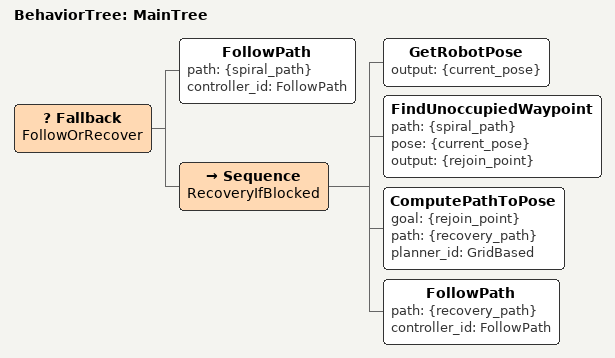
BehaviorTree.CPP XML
<root main_tree_to_execute="MainTree">
  <BehaviorTree ID="MainTree">

    <Fallback name="FollowOrRecover">

      <!-- Try to follow the precomputed SpiralSTC path -->
      <FollowPath path="{spiral_path}" controller_id="FollowPath"/>

      <!-- If blocked, do recovery and rejoin path -->
      <Sequence name="RecoveryIfBlocked">
        <GetRobotPose output="{current_pose}"/>
        <FindUnoccupiedWaypoint path="{spiral_path}" pose="{current_pose}" output="{rejoin_point}"/>
        <ComputePathToPose goal="{rejoin_point}" path="{recovery_path}" planner_id="GridBased"/>
        <FollowPath path="{recovery_path}" controller_id="FollowPath"/>
      </Sequence>

    </Fallback>

  </BehaviorTree>
</root>
